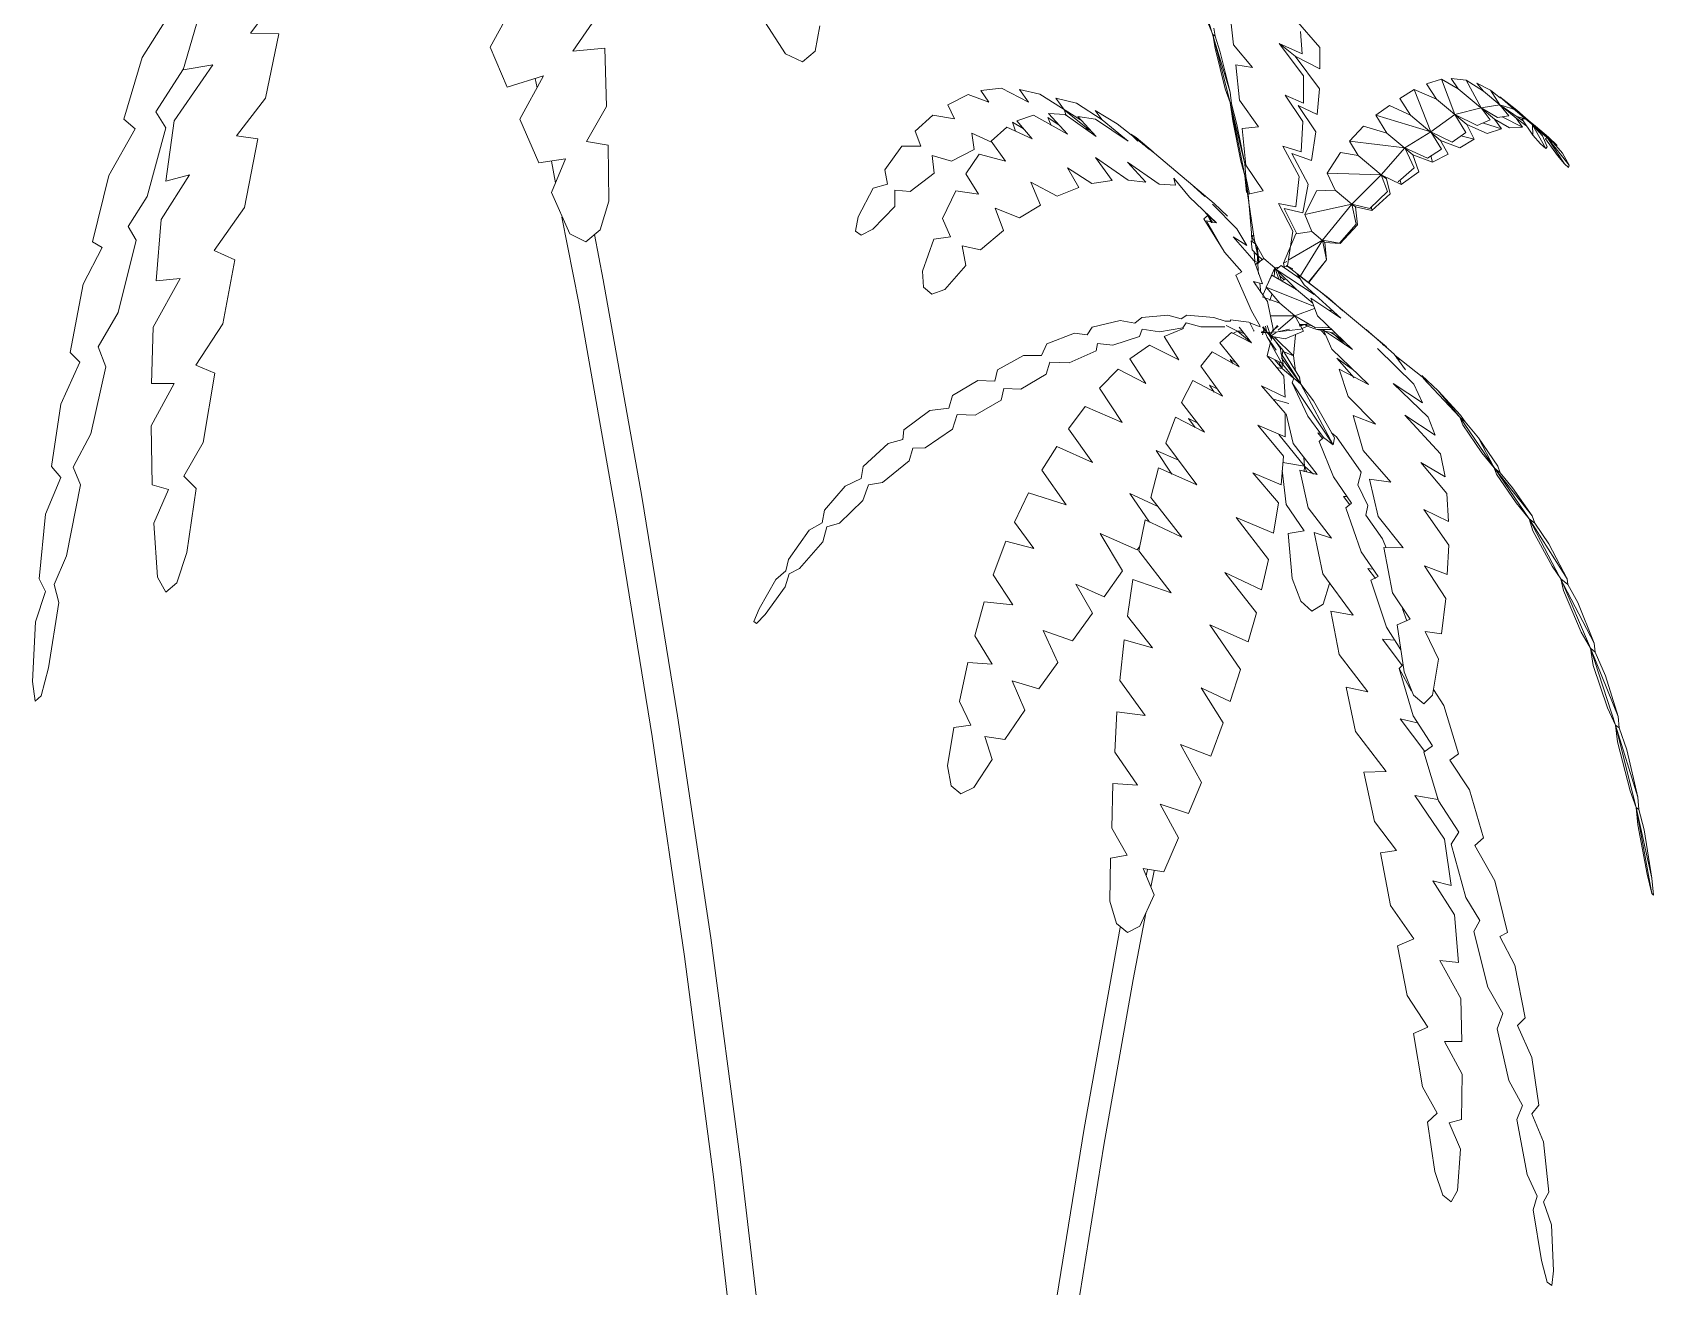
# Model space of a CAD drawing. Header units: inches. Extents: x 4 to 844, y 19 to 530.
# Drawn here: x 49.91 to 53.082, y 159.29 to 161.745 of the extents above; entities that cross this region are included whole.
import ezdxf

# ---------------------------------------------------------------- set-up
doc = ezdxf.new("R2010")
doc.units = ezdxf.units.IN
doc.header["$MEASUREMENT"] = 0
doc.layers.add('HH9B', color=103, linetype='Continuous')

msp = doc.modelspace()

# ---------------------------------------------------------------- linework, layer by layer
at = {"layer": 'HH9B', "lineweight": 0}
for p, q in [((50.41265, 161.84536), (50.33618, 161.74326)), ((52.18258, 161.86219), (52.25317, 161.62771)), ((50.23985, 161.79263), (50.20456, 161.67146)), ((50.85826, 161.81282), (50.80531, 161.71634)), ((51.02518, 161.79263), (50.96709, 161.70848)), ((50.12441, 161.69614), (50.17294, 161.77243)), ((51.38328, 161.70288), (51.33695, 161.77468)), ((51.44137, 161.70848), (51.45019, 161.75785)), ((52.21934, 161.74102), (52.21125, 161.76121)), ((52.22375, 161.73765), (52.22155, 161.75336)), ((52.25978, 161.72083), (52.25317, 161.77917)), ((52.42891, 161.71522), (52.38111, 161.77019)), ((50.33618, 161.74326), (50.39206, 161.74214)), ((50.39206, 161.74214), (50.36559, 161.61649)), ((52.21934, 161.74102), (52.22375, 161.73765)), ((52.21934, 161.74102), (52.25317, 161.60751)), ((52.21934, 161.74102), (52.22375, 161.71409)), ((52.23405, 161.70624), (52.22375, 161.73765)), ((52.29729, 161.67595), (52.25978, 161.72083)), ((52.34949, 161.72307), (52.39655, 161.66024)), ((52.39435, 161.70288), (52.34949, 161.72307)), ((52.38038, 161.69839), (52.35096, 161.72195)), ((52.39067, 161.74663), (52.39435, 161.70288)), ((50.08837, 161.57498), (50.12441, 161.69614)), ((50.80531, 161.71634), (50.8384, 161.6378)), ((50.96709, 161.70848), (51.02959, 161.71409)), ((51.02959, 161.71409), (51.03327, 161.59966)), ((51.41637, 161.68717), (51.38328, 161.70288)), ((51.41637, 161.68717), (51.44137, 161.70848)), ((52.24361, 161.63444), (52.22375, 161.71409)), ((52.25317, 161.62771), (52.23405, 161.70624)), ((52.42817, 161.63444), (52.38038, 161.69839)), ((52.38038, 161.69839), (52.42891, 161.67371)), ((52.42891, 161.67371), (52.42891, 161.71522)), ((50.20511, 161.67337), (50.15088, 161.58956)), ((50.18691, 161.57161), (50.26265, 161.68156)), ((50.26265, 161.68156), (50.20456, 161.67146)), ((50.8384, 161.6378), (50.90973, 161.66024)), ((50.86341, 161.57498), (50.90973, 161.66024)), ((50.89723, 161.63668), (50.89355, 161.65463)), ((52.29729, 161.67595), (52.2642, 161.68156)), ((52.2642, 161.68156), (52.27155, 161.612)), ((52.39655, 161.66024), (52.39655, 161.60639)), ((52.69951, 161.63444), (52.68554, 161.65463)), ((52.68554, 161.65463), (52.71495, 161.65127)), ((51.74065, 161.62322), (51.70094, 161.60302)), ((51.78109, 161.60863), (51.74065, 161.62322)), ((51.80609, 161.63556), (51.76565, 161.63107)), ((51.76565, 161.63107), (51.78109, 161.60863)), ((51.85903, 161.60863), (51.80609, 161.63556)), ((51.88109, 161.62434), (51.84139, 161.63332)), ((51.84139, 161.63332), (51.85903, 161.60863)), ((51.96051, 161.57386), (51.88109, 161.62434)), ((52.25317, 161.60751), (52.24361, 161.63444)), ((52.25611, 161.60527), (52.25317, 161.62771)), ((52.42817, 161.63444), (52.42376, 161.58395)), ((52.58553, 161.61537), (52.61347, 161.63332)), ((52.64583, 161.5503), (52.61347, 161.63332)), ((52.61347, 161.63332), (52.65686, 161.61424)), ((52.63774, 161.64454), (52.66715, 161.65351)), ((52.65686, 161.61424), (52.63774, 161.64454)), ((52.66715, 161.65351), (52.69951, 161.63444)), ((52.66715, 161.65351), (52.69289, 161.58395)), ((52.69951, 161.63444), (52.77083, 161.57498)), ((52.74877, 161.62995), (52.71495, 161.65127)), ((52.71495, 161.65127), (52.74436, 161.59742)), ((52.74877, 161.62995), (52.73627, 161.64566)), ((52.73627, 161.64566), (52.76275, 161.63219)), ((52.78113, 161.60302), (52.74877, 161.62995)), ((52.76275, 161.63219), (52.7826, 161.61649)), ((52.76275, 161.63219), (52.78113, 161.60302)), ((50.36559, 161.61649), (50.30897, 161.54244)), ((51.03327, 161.59966), (50.99356, 161.53122)), ((51.70094, 161.60302), (51.71417, 161.5761)), ((51.95242, 161.60639), (51.91198, 161.61649)), ((51.91198, 161.61649), (51.92889, 161.59293)), ((51.92889, 161.59293), (51.9708, 161.55927)), ((51.93257, 161.58171), (51.92889, 161.59293)), ((52.00316, 161.57386), (51.95242, 161.60639)), ((52.03257, 161.566), (51.98919, 161.59181)), ((51.98919, 161.59181), (52.00316, 161.57386)), ((52.25317, 161.60751), (52.25611, 161.60527)), ((52.25317, 161.60751), (52.25831, 161.57161)), ((52.28184, 161.46503), (52.25317, 161.60751)), ((52.25317, 161.60751), (52.28184, 161.48747)), ((52.2664, 161.56488), (52.25611, 161.60527)), ((52.27155, 161.612), (52.30905, 161.56039)), ((52.39655, 161.60639), (52.36126, 161.6221)), ((52.36126, 161.6221), (52.39582, 161.57049)), ((52.42376, 161.58395), (52.38626, 161.6019)), ((52.38626, 161.6019), (52.42082, 161.5503)), ((52.56494, 161.6019), (52.53847, 161.58283)), ((52.60612, 161.58283), (52.56494, 161.6019)), ((52.60612, 161.58283), (52.58553, 161.61537)), ((52.71642, 161.56488), (52.65686, 161.61424)), ((52.69289, 161.58395), (52.74436, 161.59742)), ((52.74436, 161.59742), (52.78113, 161.60302)), ((52.74436, 161.59742), (52.76201, 161.57386)), ((52.77672, 161.57834), (52.74436, 161.59742)), ((52.78113, 161.61873), (52.8076, 161.59517)), ((52.79289, 161.60976), (52.78113, 161.61873)), ((52.78113, 161.6019), (52.78113, 161.60302)), ((52.78113, 161.60302), (52.79878, 161.58171)), ((52.78113, 161.60302), (52.82525, 161.57273)), ((52.78113, 161.60302), (52.81422, 161.59293)), ((52.78407, 161.59966), (52.78113, 161.6019)), ((52.78554, 161.59966), (52.78333, 161.59966)), ((52.78333, 161.59966), (52.78407, 161.59966)), ((52.81275, 161.57722), (52.78701, 161.59854)), ((52.81422, 161.59293), (52.79289, 161.60976)), ((52.85613, 161.55478), (52.8076, 161.59517)), ((52.81422, 161.59293), (52.84216, 161.56825)), ((52.81422, 161.59293), (52.8451, 161.56376)), ((50.11043, 161.5559), (50.08837, 161.57498)), ((50.15088, 161.58956), (50.17073, 161.55815)), ((50.18691, 161.57161), (50.17073, 161.45381)), ((50.90091, 161.48971), (50.86341, 161.57498)), ((51.67153, 161.58283), (51.63697, 161.55142)), ((51.71417, 161.5761), (51.67153, 161.58283)), ((51.82741, 161.56937), (51.8333, 161.55142)), ((51.82741, 161.56937), (51.848, 161.55703)), ((51.83624, 161.57161), (51.86859, 161.58283)), ((51.86565, 161.53683), (51.83624, 161.57161)), ((51.86859, 161.58283), (51.93477, 161.54581)), ((51.89653, 161.57834), (51.90315, 161.56264)), ((51.89653, 161.57834), (51.91712, 161.56488)), ((51.89801, 161.5862), (51.93036, 161.58395)), ((51.93477, 161.54581), (51.89801, 161.5862)), ((51.99139, 161.54132), (51.93036, 161.58395)), ((51.95536, 161.58059), (51.99139, 161.54132)), ((51.98992, 161.57498), (51.95536, 161.58059)), ((51.98992, 161.57498), (52.05389, 161.53234)), ((52.00316, 161.57386), (52.05389, 161.53234)), ((52.10537, 161.50878), (52.03257, 161.566)), ((52.27449, 161.49308), (52.25831, 161.57161)), ((52.2664, 161.56488), (52.28184, 161.48747)), ((52.2767, 161.55703), (52.30905, 161.56039)), ((52.39214, 161.51103), (52.39582, 161.57049)), ((52.51421, 161.56151), (52.487, 161.53234)), ((52.5598, 161.54805), (52.51421, 161.56151)), ((52.53847, 161.58283), (52.5598, 161.54805)), ((52.53847, 161.58283), (52.64583, 161.5503)), ((52.66495, 161.53347), (52.60612, 161.58283)), ((52.64583, 161.5503), (52.69289, 161.58395)), ((52.73701, 161.56264), (52.69289, 161.58395)), ((52.69289, 161.58395), (52.71421, 161.54917)), ((52.73113, 161.53571), (52.71642, 161.56488)), ((52.71642, 161.56488), (52.75613, 161.54693)), ((52.76201, 161.57386), (52.73701, 161.56264)), ((52.78407, 161.5559), (52.74877, 161.56712)), ((52.78407, 161.5559), (52.77083, 161.57498)), ((52.77083, 161.57498), (52.80025, 161.55815)), ((52.79878, 161.58171), (52.77672, 161.57834)), ((52.82525, 161.55927), (52.78554, 161.57946)), ((52.82525, 161.55927), (52.81275, 161.57722)), ((52.81275, 161.57722), (52.83187, 161.56264)), ((52.8304, 161.5761), (52.81422, 161.58059)), ((52.83334, 161.5761), (52.82378, 161.5761)), ((52.82378, 161.5761), (52.84584, 161.54356)), ((52.85098, 161.56151), (52.83334, 161.5761)), ((52.85613, 161.55478), (52.84216, 161.56825)), ((52.86422, 161.54244), (52.8451, 161.56376)), ((52.8451, 161.56376), (52.87084, 161.51776)), ((52.8451, 161.56376), (52.84584, 161.54356)), ((52.85098, 161.56151), (52.86201, 161.54917)), ((52.87599, 161.5402), (52.85098, 161.56151)), ((50.05896, 161.46503), (50.11043, 161.5559)), ((50.17073, 161.55815), (50.13396, 161.42352)), ((50.30897, 161.54244), (50.35089, 161.53683)), ((50.35089, 161.53683), (50.32441, 161.4022)), ((50.99356, 161.53122), (51.03621, 161.52449)), ((51.63697, 161.55142), (51.648, 161.52225)), ((51.748, 161.54805), (51.78624, 161.5301)), ((51.75241, 161.51552), (51.748, 161.54805)), ((51.7855, 161.53234), (51.81638, 161.55927)), ((51.81344, 161.49308), (51.7855, 161.53234)), ((51.81638, 161.55927), (51.86565, 161.53683)), ((51.9708, 161.55927), (51.97595, 161.55142)), ((51.9811, 161.55142), (51.9708, 161.55927)), ((52.05904, 161.54581), (52.07301, 161.53234)), ((52.06934, 161.53908), (52.05904, 161.54581)), ((52.06934, 161.53908), (52.10243, 161.51103)), ((52.09434, 161.51664), (52.06934, 161.53908)), ((52.08037, 161.52786), (52.08184, 161.52561)), ((52.28405, 161.48522), (52.2767, 161.55703)), ((52.42082, 161.5503), (52.41273, 161.4942)), ((52.487, 161.53234), (52.59509, 161.51888)), ((52.487, 161.53234), (52.50391, 161.5043)), ((52.61053, 161.50542), (52.5598, 161.54805)), ((52.59509, 161.51888), (52.64583, 161.5503)), ((52.64583, 161.5503), (52.66715, 161.51664)), ((52.68774, 161.5301), (52.64583, 161.5503)), ((52.67965, 161.50654), (52.66495, 161.53347)), ((52.66495, 161.53347), (52.70245, 161.51888)), ((52.71421, 161.54917), (52.68774, 161.5301)), ((52.73113, 161.53571), (52.70245, 161.51888)), ((52.70465, 161.54244), (52.73113, 161.53571)), ((52.75613, 161.54693), (52.78407, 161.5559)), ((52.80025, 161.55815), (52.82525, 161.55927)), ((52.84584, 161.54356), (52.86054, 161.52673)), ((52.85245, 161.55478), (52.86201, 161.54917)), ((52.8929, 161.52337), (52.8554, 161.5559)), ((52.8554, 161.5559), (52.85613, 161.55478)), ((52.86201, 161.54917), (52.85613, 161.5503)), ((52.86201, 161.54917), (52.86128, 161.54917)), ((52.86128, 161.54917), (52.88628, 161.52898)), ((52.87378, 161.52113), (52.86422, 161.54244)), ((52.8701, 161.53683), (52.87378, 161.53908)), ((52.89363, 161.5043), (52.8701, 161.53683)), ((52.87378, 161.53908), (52.91643, 161.48522)), ((52.87378, 161.53908), (52.9076, 161.48747)), ((52.8929, 161.52337), (52.87599, 161.5402)), ((52.90393, 161.50878), (52.88628, 161.52898)), ((50.95311, 161.49757), (50.90091, 161.48971)), ((50.95311, 161.49757), (50.92517, 161.43137)), ((51.03621, 161.52449), (51.03768, 161.41454)), ((51.61123, 161.52225), (51.5774, 161.47625)), ((51.648, 161.52225), (51.61123, 161.52225)), ((51.67006, 161.5043), (51.70829, 161.49308)), ((51.67006, 161.5043), (51.67447, 161.46952)), ((51.75241, 161.51552), (51.70829, 161.49308)), ((51.73623, 161.4684), (51.76197, 161.50654)), ((51.76197, 161.50654), (51.81344, 161.49308)), ((51.98992, 161.49981), (52.05389, 161.45605)), ((52.02227, 161.45493), (51.98992, 161.49981)), ((52.22228, 161.41006), (52.10537, 161.50878)), ((52.35611, 161.52225), (52.38847, 161.46279)), ((52.35611, 161.52225), (52.39214, 161.51103)), ((52.41273, 161.4942), (52.37376, 161.50766)), ((52.37376, 161.50766), (52.40611, 161.4482)), ((52.46935, 161.50991), (52.44288, 161.46952)), ((52.50391, 161.5043), (52.46935, 161.50991)), ((52.54877, 161.46615), (52.50391, 161.5043)), ((52.54877, 161.46615), (52.59509, 161.51888)), ((52.59509, 161.51888), (52.61347, 161.47961)), ((52.63921, 161.49869), (52.59509, 161.51888)), ((52.6223, 161.47176), (52.61053, 161.50542)), ((52.61053, 161.50542), (52.64951, 161.49083)), ((52.66715, 161.51664), (52.63921, 161.49869)), ((52.64951, 161.49083), (52.64583, 161.50317)), ((52.64951, 161.49083), (52.67965, 161.50654)), ((52.86054, 161.52673), (52.87084, 161.51776)), ((52.87084, 161.51776), (52.87378, 161.52113)), ((52.9076, 161.48747), (52.89363, 161.5043)), ((52.91643, 161.48522), (52.90393, 161.50878)), ((50.02734, 161.33489), (50.05896, 161.46503)), ((50.21706, 161.46615), (50.16191, 161.37864)), ((50.21706, 161.46615), (50.17073, 161.45381)), ((50.93326, 161.45044), (50.92517, 161.49308)), ((51.5774, 161.47625), (51.58255, 161.4482)), ((51.67447, 161.46952), (51.62741, 161.43362)), ((51.76124, 161.42801), (51.73623, 161.4684)), ((51.98257, 161.44932), (51.93477, 161.47961)), ((51.95757, 161.44147), (51.93477, 161.47961)), ((52.05242, 161.49083), (52.08845, 161.45157)), ((52.05242, 161.49083), (52.11419, 161.4482)), ((52.28184, 161.46503), (52.27449, 161.49308)), ((52.28405, 161.46279), (52.28184, 161.48747)), ((52.28184, 161.46503), (52.28405, 161.46279)), ((52.28184, 161.46503), (52.28846, 161.42801)), ((52.28552, 161.43137), (52.28184, 161.46503)), ((52.28184, 161.46503), (52.30023, 161.34162)), ((52.31787, 161.43474), (52.28405, 161.48522)), ((52.44288, 161.46952), (52.45906, 161.43586)), ((52.44288, 161.46952), (52.54877, 161.46615)), ((52.49141, 161.40893), (52.54877, 161.46615)), ((52.55024, 161.46503), (52.54877, 161.46615)), ((52.54877, 161.46615), (52.58774, 161.44708)), ((52.54877, 161.46615), (52.56127, 161.43362)), ((52.55906, 161.4583), (52.55024, 161.46503)), ((52.61347, 161.47961), (52.58186, 161.45269)), ((52.58774, 161.44708), (52.6223, 161.47176)), ((52.9076, 161.48747), (52.91569, 161.48074)), ((52.91569, 161.48074), (52.91643, 161.48522)), ((51.5252, 161.38425), (51.55461, 161.44035)), ((51.55461, 161.44035), (51.58255, 161.4482)), ((51.59726, 161.43586), (51.62741, 161.43362)), ((51.59726, 161.43586), (51.59726, 161.40445)), ((51.69064, 161.38089), (51.71638, 161.43474)), ((51.71638, 161.43474), (51.76124, 161.42801)), ((51.86345, 161.45157), (51.88256, 161.40669)), ((51.86345, 161.45157), (51.91492, 161.42464)), ((51.91492, 161.42464), (51.95757, 161.44147)), ((52.02227, 161.45493), (51.98257, 161.44932)), ((52.08845, 161.45157), (52.05389, 161.45605)), ((52.14654, 161.44596), (52.11419, 161.4482)), ((52.17375, 161.4224), (52.14287, 161.45942)), ((52.14654, 161.44596), (52.14287, 161.45942)), ((52.2039, 161.42352), (52.17449, 161.45044)), ((52.2914, 161.42801), (52.28405, 161.46279)), ((52.31787, 161.43474), (52.28846, 161.42801)), ((52.38847, 161.46279), (52.38185, 161.40332)), ((52.40611, 161.4482), (52.39582, 161.39211)), ((52.42229, 161.43474), (52.3995, 161.38874)), ((52.45906, 161.43586), (52.42229, 161.43474)), ((52.49141, 161.40893), (52.45906, 161.43586)), ((52.56127, 161.43362), (52.52671, 161.39996)), ((52.56641, 161.42913), (52.55906, 161.4583)), ((52.58774, 161.44708), (52.58627, 161.45605)), ((50.0972, 161.36518), (50.13396, 161.42352)), ((50.26559, 161.31806), (50.32441, 161.4022)), ((50.92517, 161.43137), (50.9612, 161.35059)), ((51.03768, 161.41454), (51.02076, 161.35845)), ((51.59726, 161.40445), (51.55387, 161.35957)), ((51.84139, 161.38201), (51.79359, 161.40108)), ((51.79359, 161.40108), (51.80977, 161.35733)), ((51.88256, 161.40669), (51.84139, 161.38201)), ((52.22669, 161.37191), (52.17375, 161.4224)), ((52.2664, 161.36069), (52.21861, 161.40893)), ((52.22228, 161.41006), (52.24802, 161.38537)), ((52.28846, 161.42801), (52.29582, 161.34499)), ((52.38185, 161.40332), (52.34802, 161.41006)), ((52.34802, 161.41006), (52.37597, 161.3562)), ((52.49141, 161.40893), (52.3995, 161.38874)), ((52.43406, 161.33825), (52.49141, 161.40893)), ((52.52671, 161.39996), (52.49141, 161.40893)), ((52.50023, 161.36967), (52.49141, 161.40893)), ((52.49876, 161.40332), (52.49215, 161.40781)), ((52.50244, 161.36855), (52.49876, 161.40332)), ((52.49876, 161.40332), (52.53038, 161.39659)), ((52.53038, 161.39659), (52.52965, 161.4022)), ((52.53038, 161.39659), (52.56641, 161.42913)), ((50.16191, 161.37864), (50.15161, 161.2586)), ((50.94576, 161.38313), (50.97885, 161.21484)), ((51.52005, 161.3562), (51.5252, 161.38425)), ((51.70609, 161.34499), (51.69064, 161.38089)), ((52.20978, 161.3865), (52.20169, 161.37976)), ((52.2414, 161.31582), (52.20169, 161.37976)), ((52.20316, 161.39435), (52.20978, 161.3865)), ((52.20684, 161.3764), (52.22669, 161.37191)), ((52.24214, 161.31469), (52.20684, 161.3764)), ((52.20978, 161.3865), (52.21861, 161.37303)), ((52.2164, 161.37303), (52.20978, 161.3865)), ((52.20978, 161.3865), (52.22375, 161.37415)), ((52.21861, 161.37303), (52.2164, 161.37303)), ((52.39582, 161.39211), (52.35905, 161.39996)), ((52.35905, 161.39996), (52.38405, 161.35059)), ((52.3995, 161.38874), (52.41347, 161.35508)), ((52.46715, 161.33264), (52.50023, 161.36967)), ((50.07734, 161.19689), (50.11264, 161.33825)), ((50.11264, 161.33825), (50.0972, 161.36518)), ((50.9612, 161.35059), (50.99282, 161.33489)), ((50.99282, 161.33489), (51.02076, 161.35845)), ((51.02665, 161.26084), (51.00973, 161.34947)), ((51.52005, 161.3562), (51.53108, 161.34835)), ((51.53108, 161.34835), (51.55387, 161.35957)), ((51.65167, 161.27767), (51.67373, 161.3405)), ((51.67373, 161.3405), (51.70609, 161.34499)), ((51.80977, 161.35733), (51.76491, 161.31918)), ((52.28626, 161.32816), (52.25905, 161.34499)), ((52.25905, 161.34499), (52.30023, 161.29786)), ((52.28626, 161.32816), (52.2664, 161.36069)), ((52.29508, 161.34499), (52.29508, 161.34947)), ((52.29582, 161.34499), (52.29876, 161.34835)), ((52.31935, 161.30235), (52.29582, 161.34499)), ((52.29655, 161.33489), (52.29582, 161.34386)), ((52.30611, 161.31357), (52.30023, 161.34162)), ((52.38185, 161.35059), (52.35758, 161.29338)), ((52.37597, 161.3562), (52.36567, 161.28777)), ((52.36714, 161.29899), (52.43406, 161.33825)), ((52.41347, 161.35508), (52.38185, 161.35059)), ((52.39067, 161.2687), (52.43406, 161.33825)), ((52.43847, 161.33377), (52.41347, 161.35508)), ((52.43406, 161.33825), (52.46715, 161.33264)), ((52.43406, 161.33825), (52.44214, 161.30011)), ((52.46862, 161.33152), (52.50244, 161.36855)), ((50.04646, 161.32367), (50.00896, 161.25187)), ((50.04646, 161.32367), (50.02734, 161.33489)), ((50.26559, 161.31806), (50.30603, 161.30011)), ((51.76491, 161.31918), (51.72888, 161.32703)), ((51.73623, 161.28889), (51.72888, 161.32703)), ((52.2414, 161.31469), (52.2414, 161.31582)), ((52.24214, 161.31469), (52.2414, 161.31469)), ((52.27596, 161.27655), (52.24214, 161.31469)), ((52.29434, 161.33713), (52.3017, 161.33152)), ((52.29655, 161.31918), (52.29434, 161.33713)), ((52.30611, 161.30908), (52.29655, 161.31918)), ((52.30023, 161.31469), (52.3017, 161.29786)), ((52.30317, 161.33152), (52.30611, 161.31357)), ((52.30979, 161.2945), (52.30611, 161.32479)), ((52.30758, 161.31245), (52.30611, 161.31357)), ((52.30611, 161.31357), (52.30832, 161.29338)), ((52.30611, 161.31357), (52.30832, 161.28104)), ((52.30758, 161.30796), (52.30611, 161.30908)), ((52.3164, 161.30011), (52.30758, 161.30796)), ((52.44214, 161.30011), (52.43847, 161.33377)), ((52.43847, 161.33377), (52.46862, 161.33152)), ((52.46862, 161.33152), (52.46862, 161.33377)), ((52.46862, 161.33377), (52.46862, 161.33152)), ((50.30603, 161.30011), (50.2825, 161.17445)), ((51.65167, 161.27767), (51.65314, 161.24626)), ((51.69506, 161.24177), (51.73623, 161.28889)), ((52.2642, 161.26982), (52.27596, 161.27655)), ((52.29729, 161.30011), (52.30684, 161.2945)), ((52.30023, 161.29786), (52.3164, 161.25299)), ((52.30243, 161.29001), (52.31935, 161.30235)), ((52.30832, 161.29338), (52.30979, 161.2945)), ((52.30832, 161.28104), (52.30905, 161.27206)), ((52.34067, 161.2844), (52.31935, 161.30235)), ((52.32817, 161.25635), (52.34067, 161.2844)), ((52.3392, 161.26645), (52.34067, 161.2844)), ((52.34876, 161.28552), (52.34067, 161.2844)), ((52.34067, 161.2844), (52.34949, 161.26084)), ((52.34067, 161.2844), (52.34435, 161.28104)), ((52.35317, 161.28889), (52.34361, 161.28104)), ((52.34361, 161.28104), (52.38332, 161.24177)), ((52.34361, 161.28104), (52.41788, 161.23167)), ((52.34729, 161.27655), (52.35391, 161.2586)), ((52.38994, 161.26309), (52.35317, 161.28889)), ((52.3642, 161.28665), (52.35611, 161.28552)), ((52.35758, 161.29338), (52.3642, 161.29674)), ((52.35979, 161.28328), (52.35758, 161.29338)), ((52.44729, 161.22382), (52.36346, 161.28889)), ((52.36346, 161.28889), (52.37597, 161.28216)), ((52.36494, 161.28665), (52.3642, 161.28665)), ((52.36567, 161.28777), (52.36494, 161.28665)), ((52.40685, 161.25635), (52.44214, 161.30011)), ((52.44214, 161.30011), (52.40758, 161.25523)), ((50.00896, 161.25187), (49.98322, 161.11836)), ((50.19867, 161.26309), (50.14573, 161.16772)), ((50.15161, 161.2586), (50.19867, 161.26309)), ((51.10239, 160.83676), (51.02665, 161.26084)), ((51.66932, 161.23279), (51.65314, 161.24626)), ((52.29508, 161.20026), (52.2642, 161.26982)), ((52.3164, 161.25299), (52.29876, 161.25748)), ((52.29876, 161.25748), (52.3267, 161.21821)), ((52.3017, 161.25187), (52.3017, 161.25635)), ((52.31126, 161.25411), (52.31346, 161.23504)), ((52.31714, 161.23055), (52.32376, 161.24513)), ((52.33479, 161.26982), (52.32376, 161.24626)), ((52.35023, 161.21484), (52.32376, 161.24626)), ((52.32376, 161.24626), (52.41641, 161.20923)), ((52.38332, 161.24177), (52.33479, 161.26982)), ((52.35905, 161.26084), (52.35023, 161.2687)), ((52.35391, 161.2586), (52.36199, 161.26196)), ((52.37449, 161.24626), (52.3767, 161.24738)), ((52.3767, 161.24738), (52.3767, 161.24513)), ((52.3767, 161.24513), (52.37744, 161.24626)), ((52.38038, 161.24401), (52.38038, 161.24289)), ((52.38111, 161.24289), (52.38258, 161.24177)), ((52.38111, 161.24177), (52.38111, 161.24289)), ((52.38479, 161.27206), (52.39803, 161.25074)), ((52.38479, 161.27206), (52.43038, 161.23728)), ((52.38773, 161.26421), (52.38847, 161.26533)), ((52.39803, 161.25074), (52.47009, 161.18567)), ((50.97885, 161.21484), (51.05312, 160.793)), ((51.66932, 161.23279), (51.69506, 161.24177)), ((52.31567, 161.22718), (52.35023, 161.21484)), ((52.3267, 161.21821), (52.33773, 161.16436)), ((52.33111, 161.22045), (52.33479, 161.23167)), ((52.35023, 161.21484), (52.37964, 161.19016)), ((52.41494, 161.21484), (52.38332, 161.24177)), ((52.41126, 161.22494), (52.4245, 161.19016)), ((52.41126, 161.22494), (52.47009, 161.18567)), ((52.43038, 161.23728), (52.55906, 161.12958)), ((52.44729, 161.22382), (52.47376, 161.20026)), ((50.03837, 161.12958), (50.07734, 161.19689)), ((51.9833, 161.16772), (52.03845, 161.18119)), ((52.03845, 161.18119), (52.06713, 161.17558)), ((52.08037, 161.1868), (52.06713, 161.17558)), ((52.08037, 161.1868), (52.1311, 161.19128)), ((52.1311, 161.19128), (52.15757, 161.18455)), ((52.1686, 161.19128), (52.15757, 161.18455)), ((52.22155, 161.1868), (52.1686, 161.19128)), ((52.22155, 161.1868), (52.24361, 161.18006)), ((52.24361, 161.18006), (52.2539, 161.18006)), ((52.2539, 161.18006), (52.2539, 161.18231)), ((52.2539, 161.18231), (52.28993, 161.17782)), ((52.29508, 161.20026), (52.31199, 161.16997)), ((52.37964, 161.19016), (52.33185, 161.19016)), ((52.34729, 161.16211), (52.37964, 161.19016)), ((52.41861, 161.20475), (52.37964, 161.19016)), ((52.37964, 161.19016), (52.39655, 161.15987)), ((52.42008, 161.1666), (52.37964, 161.19016)), ((52.49288, 161.12397), (52.4245, 161.19016)), ((52.44362, 161.2025), (52.45244, 161.20026)), ((50.14573, 161.16772), (50.14279, 161.05778)), ((50.22956, 161.09368), (50.2825, 161.17445)), ((51.89433, 161.13519), (51.94874, 161.1565)), ((51.94874, 161.1565), (51.97374, 161.15314)), ((51.9833, 161.16772), (51.97374, 161.15314)), ((52.02375, 161.13294), (52.07595, 161.14977)), ((52.07595, 161.14977), (52.0811, 161.16436)), ((52.0811, 161.16436), (52.11493, 161.15875)), ((52.11493, 161.15875), (52.16052, 161.1666)), ((52.16199, 161.16548), (52.12448, 161.14977)), ((52.12448, 161.14977), (52.15316, 161.10377)), ((52.16052, 161.1666), (52.16713, 161.1767)), ((52.19581, 161.16884), (52.16713, 161.1767)), ((52.24287, 161.16884), (52.19581, 161.16884)), ((52.23331, 161.13743), (52.25611, 161.15763)), ((52.26787, 161.15987), (52.24581, 161.17109)), ((52.25611, 161.15763), (52.29508, 161.13743)), ((52.26787, 161.15987), (52.25831, 161.15538)), ((52.27596, 161.16099), (52.26787, 161.15987)), ((52.29508, 161.13743), (52.26787, 161.15987)), ((52.26787, 161.15987), (52.28037, 161.15538)), ((52.29508, 161.13743), (52.27081, 161.16772)), ((52.28993, 161.17782), (52.29361, 161.17558)), ((52.29949, 161.16099), (52.29214, 161.1767)), ((52.31199, 161.16884), (52.29214, 161.1767)), ((52.30023, 161.15987), (52.29949, 161.16099)), ((52.3142, 161.15763), (52.3267, 161.15763)), ((52.32155, 161.15763), (52.31493, 161.15987)), ((52.31935, 161.16324), (52.3164, 161.16772)), ((52.32008, 161.16548), (52.3164, 161.15314)), ((52.32008, 161.16548), (52.31714, 161.16884)), ((52.31935, 161.16548), (52.31935, 161.16884)), ((52.32008, 161.16324), (52.31935, 161.16548)), ((52.32964, 161.15314), (52.32008, 161.16548)), ((52.32596, 161.14865), (52.32008, 161.16324)), ((52.32229, 161.16997), (52.32449, 161.15987)), ((52.32449, 161.15987), (52.32449, 161.15875)), ((52.33038, 161.15763), (52.32596, 161.17109)), ((52.34582, 161.15875), (52.32596, 161.15763)), ((52.32596, 161.15763), (52.32817, 161.15538)), ((52.32596, 161.15763), (52.3267, 161.1565)), ((52.32596, 161.15763), (52.32743, 161.15538)), ((52.35391, 161.09816), (52.32596, 161.14865)), ((52.32596, 161.14865), (52.34361, 161.12285)), ((52.33626, 161.14977), (52.3267, 161.1565)), ((52.3267, 161.1565), (52.3289, 161.15538)), ((52.32817, 161.15538), (52.3289, 161.15538)), ((52.3289, 161.15538), (52.33111, 161.1565)), ((52.3289, 161.15538), (52.33552, 161.14977)), ((52.33258, 161.15314), (52.3289, 161.15538)), ((52.32964, 161.15426), (52.33038, 161.15426)), ((52.32964, 161.15314), (52.33405, 161.14528)), ((52.33258, 161.15314), (52.33038, 161.15763)), ((52.33185, 161.15314), (52.33185, 161.15314)), ((52.33479, 161.15089), (52.33185, 161.15314)), ((52.33773, 161.16436), (52.33258, 161.15314)), ((52.35611, 161.12285), (52.33258, 161.15202)), ((52.33332, 161.15538), (52.33552, 161.15763)), ((52.33332, 161.14192), (52.33552, 161.14977)), ((52.33479, 161.14977), (52.33552, 161.15202)), ((52.33479, 161.15089), (52.33479, 161.14977)), ((52.33552, 161.15202), (52.34361, 161.15763)), ((52.33552, 161.14977), (52.35096, 161.12733)), ((52.33552, 161.14977), (52.33626, 161.14977)), ((52.33626, 161.16099), (52.34729, 161.16997)), ((52.33626, 161.14977), (52.36126, 161.14528)), ((52.33699, 161.15987), (52.34582, 161.17109)), ((52.33993, 161.14865), (52.37744, 161.11163)), ((52.34582, 161.15875), (52.36935, 161.16436)), ((52.39141, 161.16436), (52.34582, 161.15875)), ((52.39655, 161.15987), (52.36126, 161.14528)), ((52.37744, 161.11163), (52.38111, 161.15314)), ((52.3995, 161.17333), (52.38847, 161.17333)), ((52.40464, 161.17445), (52.3892, 161.17109)), ((52.3892, 161.17109), (52.38994, 161.16997)), ((52.38994, 161.16997), (52.3995, 161.17333)), ((52.39141, 161.16436), (52.40391, 161.16997)), ((52.41053, 161.17109), (52.3995, 161.17333)), ((52.3995, 161.17333), (52.40391, 161.16997)), ((52.40391, 161.16997), (52.42303, 161.16324)), ((52.42008, 161.1666), (52.44656, 161.16772)), ((52.42303, 161.16324), (52.4517, 161.16324)), ((52.42303, 161.16324), (52.45759, 161.1565)), ((52.4392, 161.15314), (52.43185, 161.16099)), ((52.43626, 161.16211), (52.45244, 161.12509)), ((52.49288, 161.12397), (52.43626, 161.16211)), ((52.44803, 161.1666), (52.44067, 161.16772)), ((52.45906, 161.15202), (52.45023, 161.15763)), ((52.45906, 161.15202), (52.47597, 161.13968)), ((52.47744, 161.13407), (52.45906, 161.15202)), ((52.5745, 161.11499), (52.51935, 161.16324)), ((50.00234, 161.09929), (49.98322, 161.11836)), ((50.03837, 161.12958), (50.05308, 161.09031)), ((51.89433, 161.13519), (51.88403, 161.11275)), ((51.93845, 161.09816), (51.99139, 161.12172)), ((51.99139, 161.12172), (51.9936, 161.13631)), ((52.02375, 161.13294), (51.9936, 161.13631)), ((52.09581, 161.13294), (52.05684, 161.10602)), ((52.09581, 161.13294), (52.15316, 161.10377)), ((52.19581, 161.09143), (52.21787, 161.11948)), ((52.21787, 161.11948), (52.27081, 161.09031)), ((52.27081, 161.09031), (52.23331, 161.13743)), ((52.32596, 161.11163), (52.33185, 161.13631)), ((52.35096, 161.12733), (52.35685, 161.09592)), ((52.39141, 161.05665), (52.35243, 161.11724)), ((52.35538, 161.11163), (52.35611, 161.12285)), ((52.38994, 161.06899), (52.35611, 161.12285)), ((52.35685, 161.1206), (52.37744, 161.11163)), ((52.45244, 161.12509), (52.52377, 161.05553)), ((52.61274, 161.05665), (52.54141, 161.12621)), ((52.55906, 161.12958), (52.55171, 161.13407)), ((49.96558, 161.01739), (50.00234, 161.09929)), ((50.05308, 161.09031), (50.02367, 160.95905)), ((50.22956, 161.09368), (50.26632, 161.07797)), ((51.79285, 161.06226), (51.798, 161.0847)), ((51.798, 161.0847), (51.84874, 161.11275)), ((51.84874, 161.11275), (51.88403, 161.11275)), ((51.89359, 161.07573), (51.90021, 161.09929)), ((51.90021, 161.09929), (51.93845, 161.09816)), ((52.03404, 161.08582), (51.99801, 161.0488)), ((52.08845, 161.05778), (52.03404, 161.08582)), ((52.05684, 161.10602), (52.08845, 161.05778)), ((52.23846, 161.03309), (52.19581, 161.09143)), ((52.25317, 161.1049), (52.26273, 161.09929)), ((52.25905, 161.09592), (52.25317, 161.1049)), ((52.32596, 161.11163), (52.35832, 161.07236)), ((52.35685, 161.09592), (52.32596, 161.11163)), ((52.32743, 161.10826), (52.32743, 161.11051)), ((52.32964, 161.10602), (52.3289, 161.10938)), ((52.34067, 161.10377), (52.35538, 161.08695)), ((52.35538, 161.08695), (52.34361, 161.08919)), ((52.34876, 161.09929), (52.35538, 161.08695)), ((52.39141, 161.05665), (52.35391, 161.10826)), ((52.35391, 161.09816), (52.37817, 161.06787)), ((52.35538, 161.08695), (52.35538, 161.09592)), ((52.35538, 161.08695), (52.3767, 161.06899)), ((52.37744, 161.11163), (52.38111, 161.08246)), ((52.49582, 161.06899), (52.462, 161.10714)), ((52.49215, 161.08582), (52.462, 161.10714)), ((52.48406, 161.03197), (52.46641, 161.08582)), ((52.46641, 161.08582), (52.52377, 161.05553)), ((52.59656, 161.0847), (52.5745, 161.11499)), ((52.64142, 161.06114), (52.57597, 161.11275)), ((52.57891, 161.10826), (52.58553, 161.10377)), ((50.18691, 161.05778), (50.14205, 160.97475)), ((50.14279, 161.05778), (50.18691, 161.05778)), ((50.26632, 161.07797), (50.24353, 160.94222)), ((51.75976, 161.06339), (51.70976, 161.03422)), ((51.79285, 161.06226), (51.75976, 161.06339)), ((51.84359, 161.04656), (51.89359, 161.07573)), ((52.15831, 161.02075), (52.18037, 161.06339)), ((52.18037, 161.06339), (52.23846, 161.03309)), ((52.21272, 161.05441), (52.22228, 161.04095)), ((52.22669, 161.04768), (52.21272, 161.05441)), ((52.36126, 161.03085), (52.31493, 161.05329)), ((52.31493, 161.05329), (52.36126, 160.99944)), ((52.35832, 161.07236), (52.36126, 161.03085)), ((52.37449, 161.0589), (52.37817, 161.06787)), ((52.40538, 160.99383), (52.37449, 161.0589)), ((52.37449, 161.0589), (52.45464, 160.93773)), ((52.37817, 161.06787), (52.39141, 161.05665)), ((52.3892, 161.06787), (52.38994, 161.06899)), ((52.39141, 161.05665), (52.3892, 161.06899)), ((52.41641, 161.02412), (52.39141, 161.05665)), ((52.39141, 161.05665), (52.45464, 160.93773)), ((52.5723, 161.05778), (52.62965, 161.01963)), ((52.64068, 160.99158), (52.5723, 161.05778)), ((52.62965, 161.01963), (52.61274, 161.05665)), ((52.62818, 161.07348), (52.66054, 161.04319)), ((52.63112, 161.06787), (52.70245, 160.99158)), ((51.70314, 161.00953), (51.70976, 161.03422)), ((51.75462, 160.99607), (51.80535, 161.02524)), ((51.80535, 161.02524), (51.8105, 161.04768)), ((51.84359, 161.04656), (51.8105, 161.04768)), ((51.99801, 161.0488), (52.04213, 160.98149)), ((52.20316, 160.96241), (52.15831, 161.02075)), ((52.33993, 161.02636), (52.36788, 161.01851)), ((52.33993, 161.023), (52.33993, 161.02636)), ((52.45759, 160.95119), (52.41641, 161.02412)), ((52.53774, 160.97812), (52.48406, 161.03197)), ((52.70392, 160.99607), (52.66054, 161.04319)), ((52.66054, 161.04319), (52.70245, 160.99158)), ((49.94719, 160.8951), (49.96558, 161.01739)), ((51.61491, 160.9669), (51.66564, 161.00505)), ((51.66564, 161.00505), (51.70314, 161.00953)), ((51.70976, 160.96802), (51.71932, 160.99719)), ((51.71932, 160.99719), (51.75462, 160.99607)), ((51.96933, 161.0129), (51.93698, 160.96914)), ((51.96933, 161.0129), (52.04213, 160.98149)), ((52.12743, 160.9411), (52.14654, 160.99158)), ((52.14654, 160.99158), (52.20316, 160.96241)), ((52.17155, 160.98934), (52.18478, 160.97139)), ((52.17155, 160.98934), (52.18772, 160.98149)), ((52.36126, 160.99944), (52.36126, 160.95344)), ((52.3767, 160.93997), (52.36273, 160.99831)), ((52.43626, 160.95232), (52.40538, 160.99383)), ((52.49435, 160.99495), (52.53774, 160.97812)), ((52.49435, 160.99495), (52.51347, 160.92651)), ((52.59509, 160.99607), (52.65465, 160.9568)), ((52.66495, 160.91978), (52.59509, 160.99607)), ((52.65465, 160.9568), (52.64068, 160.99158)), ((52.70245, 160.99158), (52.71348, 160.98261)), ((52.83848, 160.793), (52.70245, 160.99158)), ((52.70245, 160.99158), (52.70833, 160.977)), ((52.71348, 160.98261), (52.70392, 160.99607)), ((49.98911, 160.89398), (50.02367, 160.95905)), ((50.14205, 160.97475), (50.14426, 160.8592)), ((51.6127, 160.94783), (51.61491, 160.9669)), ((51.65682, 160.93212), (51.70976, 160.96802)), ((51.93698, 160.96914), (51.98404, 160.90295)), ((52.36126, 160.95344), (52.30758, 160.97588)), ((52.35758, 160.91529), (52.30758, 160.97588)), ((52.34876, 160.95793), (52.39876, 160.89622)), ((52.42523, 160.96129), (52.42964, 160.96017)), ((52.42523, 160.96129), (52.43406, 160.95007)), ((52.46126, 160.95344), (52.4517, 160.96129)), ((52.70833, 160.977), (52.74583, 160.92202)), ((52.71348, 160.98261), (52.73921, 160.95119)), ((50.24353, 160.94222), (50.20603, 160.87603)), ((51.58402, 160.93997), (51.53549, 160.8951)), ((51.6127, 160.94783), (51.58402, 160.93997)), ((51.6252, 160.90632), (51.63255, 160.931)), ((51.63255, 160.931), (51.65682, 160.93212)), ((51.88477, 160.88837), (51.91418, 160.93437)), ((51.91418, 160.93437), (51.98404, 160.90295)), ((52.15096, 160.90856), (52.10831, 160.92651)), ((52.10831, 160.92651), (52.13919, 160.88051)), ((52.12743, 160.9411), (52.18846, 160.8592)), ((52.42376, 160.87939), (52.3767, 160.93997)), ((52.43626, 160.95232), (52.42744, 160.94446)), ((52.42744, 160.94446), (52.45538, 160.8749)), ((52.45464, 160.93773), (52.43626, 160.95232)), ((52.45464, 160.93773), (52.45759, 160.95119)), ((52.50979, 160.88388), (52.46126, 160.95344)), ((52.51347, 160.92651), (52.56788, 160.86481)), ((52.73921, 160.95119), (52.77745, 160.89622)), ((52.7701, 160.89285), (52.73921, 160.95119)), ((49.96558, 160.87378), (49.94719, 160.8951)), ((50.00381, 160.8592), (49.98911, 160.89398)), ((51.53549, 160.8951), (51.53108, 160.87154)), ((51.57299, 160.86368), (51.6252, 160.90632)), ((52.35758, 160.91529), (52.35317, 160.8592)), ((52.39876, 160.89622), (52.35611, 160.90295)), ((52.39876, 160.89622), (52.39729, 160.91305)), ((52.39803, 160.885), (52.39876, 160.89622)), ((52.39876, 160.89622), (52.40317, 160.88388)), ((52.39876, 160.89622), (52.41641, 160.88051)), ((52.62671, 160.90295), (52.67377, 160.8749)), ((52.62671, 160.90295), (52.67745, 160.84237)), ((52.67377, 160.8749), (52.66495, 160.91978)), ((52.74583, 160.92202), (52.7701, 160.89285)), ((52.77745, 160.89622), (52.78186, 160.88276)), ((49.96558, 160.87378), (49.93543, 160.80198)), ((50.23029, 160.85247), (50.20603, 160.87603)), ((51.53108, 160.87154), (51.5002, 160.85695)), ((51.54579, 160.8592), (51.57299, 160.86368)), ((51.93257, 160.81993), (51.88477, 160.88837)), ((52.09801, 160.83451), (52.11345, 160.89285)), ((52.18846, 160.8592), (52.11345, 160.89285)), ((52.29802, 160.88276), (52.34802, 160.82442)), ((52.29802, 160.88276), (52.35317, 160.8592)), ((52.35538, 160.88837), (52.36273, 160.82105)), ((52.40611, 160.81432), (52.38994, 160.88837)), ((52.38994, 160.88837), (52.42376, 160.87939)), ((52.45538, 160.8749), (52.49068, 160.8233)), ((52.50318, 160.8592), (52.50979, 160.88388)), ((52.52597, 160.87042), (52.56788, 160.86481)), ((52.52597, 160.87042), (52.54288, 160.79749)), ((52.84437, 160.79861), (52.7701, 160.89285)), ((52.7701, 160.89285), (52.77451, 160.88051)), ((52.7701, 160.89285), (52.78186, 160.88276)), ((52.77451, 160.88051), (52.81275, 160.82442)), ((52.78186, 160.88276), (52.80613, 160.85359)), ((49.97661, 160.72008), (50.00381, 160.8592)), ((50.14426, 160.8592), (50.17588, 160.85022)), ((50.17588, 160.85022), (50.1472, 160.78403)), ((50.21191, 160.72681), (50.23029, 160.85247)), ((51.17224, 160.40707), (51.10239, 160.83676)), ((51.5002, 160.85695), (51.45975, 160.80983)), ((51.53476, 160.82891), (51.54579, 160.8592)), ((51.83109, 160.78627), (51.85903, 160.84349)), ((51.85903, 160.84349), (51.93257, 160.81993)), ((52.09581, 160.78627), (52.05684, 160.84237)), ((52.05684, 160.84237), (52.11051, 160.81769)), ((52.15904, 160.7571), (52.09801, 160.83451)), ((52.48112, 160.83676), (52.47523, 160.83676)), ((52.48773, 160.81993), (52.47523, 160.83676)), ((52.50318, 160.8592), (52.52303, 160.81881)), ((52.68039, 160.78739), (52.67745, 160.84237)), ((52.80613, 160.85359), (52.84437, 160.79861)), ((49.93543, 160.80198), (49.92293, 160.6752)), ((51.45975, 160.80983), (51.45534, 160.78515)), ((51.48917, 160.78403), (51.53476, 160.82891)), ((52.34802, 160.82442), (52.33846, 160.76496)), ((52.36273, 160.82105), (52.39803, 160.76944)), ((52.4517, 160.75486), (52.40611, 160.81432)), ((52.49068, 160.8233), (52.47965, 160.81432)), ((52.47965, 160.81432), (52.50979, 160.72793)), ((52.51862, 160.79974), (52.52303, 160.81881)), ((52.55171, 160.75374), (52.51862, 160.79974)), ((52.63259, 160.81095), (52.68039, 160.78739)), ((52.68112, 160.7414), (52.63259, 160.81095)), ((52.81275, 160.82442), (52.83848, 160.793)), ((52.84951, 160.78403), (52.84437, 160.79861)), ((50.1472, 160.78403), (50.15455, 160.67857)), ((51.05312, 160.793), (51.12224, 160.36668)), ((51.4296, 160.77057), (51.38916, 160.71335)), ((51.45534, 160.78515), (51.4296, 160.77057)), ((51.45608, 160.74813), (51.46416, 160.7773)), ((51.46416, 160.7773), (51.48917, 160.78403)), ((51.86933, 160.73466), (51.83109, 160.78627)), ((52.07448, 160.73018), (52.08698, 160.79076)), ((52.08698, 160.79076), (52.15904, 160.7571)), ((52.26493, 160.79525), (52.32817, 160.71335)), ((52.33846, 160.76496), (52.26493, 160.79525)), ((52.39803, 160.76944), (52.36714, 160.76383)), ((52.59215, 160.73579), (52.54288, 160.79749)), ((52.83848, 160.793), (52.96569, 160.54955)), ((52.91275, 160.6752), (52.83848, 160.793)), ((52.83848, 160.793), (52.84951, 160.78403)), ((52.84584, 160.76944), (52.83848, 160.793)), ((52.88334, 160.69989), (52.84584, 160.76944)), ((52.84951, 160.78403), (52.87672, 160.74364)), ((51.41049, 160.6954), (51.45608, 160.74813)), ((51.81418, 160.74925), (51.78991, 160.68306)), ((51.86933, 160.73466), (51.81418, 160.74925)), ((52.04286, 160.69091), (51.99874, 160.76383)), ((52.07154, 160.73242), (51.99874, 160.76383)), ((52.07154, 160.73242), (52.07595, 160.73803)), ((52.36714, 160.76383), (52.37449, 160.67633)), ((52.41788, 160.76608), (52.43479, 160.6853)), ((52.4517, 160.75486), (52.41788, 160.76608)), ((52.55171, 160.75374), (52.55833, 160.73579)), ((52.57083, 160.64828), (52.55391, 160.73691)), ((52.55391, 160.73691), (52.59215, 160.73579)), ((52.67818, 160.68418), (52.68112, 160.7414)), ((52.87672, 160.74364), (52.91275, 160.6752)), ((49.97661, 160.72008), (49.95234, 160.66398)), ((50.19206, 160.66735), (50.21191, 160.72681)), ((51.38916, 160.71335), (51.38401, 160.69091)), ((52.07448, 160.73018), (52.13772, 160.64828)), ((52.32817, 160.71335), (52.31493, 160.65389)), ((52.50979, 160.72793), (52.54288, 160.67969)), ((49.92293, 160.6752), (49.93543, 160.65052)), ((50.15455, 160.67857), (50.17073, 160.6494)), ((51.33181, 160.61686), (51.36416, 160.67408)), ((51.38401, 160.69091), (51.36416, 160.67408)), ((51.38254, 160.6595), (51.39063, 160.6853)), ((51.39063, 160.6853), (51.41049, 160.6954)), ((51.78991, 160.68306), (51.82815, 160.62472)), ((52.00683, 160.64042), (52.04286, 160.69091)), ((52.05242, 160.60228), (52.06272, 160.67408)), ((52.06272, 160.67408), (52.13772, 160.64828)), ((52.31493, 160.65389), (52.24287, 160.68754)), ((52.24287, 160.68754), (52.30464, 160.60901)), ((52.37449, 160.67633), (52.39141, 160.63145)), ((52.49435, 160.60452), (52.43479, 160.6853)), ((52.53774, 160.67633), (52.52303, 160.6954)), ((52.52303, 160.6954), (52.53259, 160.69428)), ((52.52891, 160.67296), (52.54288, 160.67969)), ((52.55906, 160.58096), (52.52891, 160.67296)), ((52.67524, 160.63706), (52.63333, 160.70101)), ((52.67818, 160.68418), (52.63333, 160.70101)), ((52.90025, 160.6752), (52.88334, 160.69989)), ((52.91422, 160.66398), (52.90025, 160.6752)), ((52.90025, 160.6752), (52.95834, 160.53945)), ((52.9054, 160.65277), (52.90025, 160.6752)), ((52.91422, 160.66398), (52.91275, 160.6752)), ((49.91557, 160.59106), (49.93543, 160.65052)), ((49.95234, 160.66398), (49.96116, 160.6292)), ((50.17073, 160.6494), (50.19206, 160.66735)), ((51.34357, 160.60564), (51.38254, 160.6595)), ((51.98404, 160.60789), (51.95168, 160.66511)), ((51.95168, 160.66511), (52.00683, 160.64042)), ((52.43553, 160.62584), (52.44803, 160.66623)), ((52.57083, 160.64828), (52.60539, 160.59667)), ((52.93996, 160.57087), (52.9054, 160.65277)), ((52.93334, 160.6292), (52.91422, 160.66398)), ((49.96116, 160.6292), (49.94131, 160.50131)), ((51.33181, 160.61686), (51.32151, 160.59218)), ((51.75388, 160.56413), (51.77226, 160.63033)), ((51.77226, 160.63033), (51.82815, 160.62472)), ((51.94507, 160.55404), (51.98404, 160.60789)), ((52.30464, 160.60901), (52.28846, 160.55179)), ((52.41347, 160.61238), (52.39141, 160.63145)), ((52.43553, 160.62584), (52.41347, 160.61238)), ((52.46641, 160.52711), (52.45023, 160.61238)), ((52.45023, 160.61238), (52.49435, 160.60452)), ((52.59877, 160.5933), (52.59068, 160.61686)), ((52.66715, 160.5675), (52.67524, 160.63706)), ((52.96569, 160.54955), (52.93334, 160.6292)), ((49.90969, 160.47438), (49.91557, 160.59106)), ((51.32151, 160.59218), (51.32666, 160.58769)), ((51.32666, 160.58769), (51.34357, 160.60564)), ((52.10169, 160.54057), (52.05242, 160.60228)), ((52.28846, 160.55179), (52.21346, 160.58545)), ((52.21346, 160.58545), (52.27376, 160.49794)), ((52.587, 160.53609), (52.55906, 160.58096)), ((52.58039, 160.58545), (52.60539, 160.59667)), ((52.59362, 160.49345), (52.58039, 160.58545)), ((51.78771, 160.50804), (51.75388, 160.56413)), ((51.91639, 160.5114), (51.88771, 160.57423)), ((51.88771, 160.57423), (51.94507, 160.55404)), ((52.03772, 160.47662), (52.04581, 160.55628)), ((52.04581, 160.55628), (52.10169, 160.54057)), ((52.57524, 160.55516), (52.55171, 160.5574)), ((52.55171, 160.5574), (52.58994, 160.50579)), ((52.6348, 160.57199), (52.66715, 160.5675)), ((52.6348, 160.57199), (52.66127, 160.51814)), ((52.95834, 160.53945), (52.93996, 160.57087)), ((52.9679, 160.5316), (52.96569, 160.54955)), ((52.52303, 160.45419), (52.46641, 160.52711)), ((52.64951, 160.44746), (52.66127, 160.51814)), ((52.95834, 160.53945), (52.9679, 160.5316)), ((53.00761, 160.38912), (52.95834, 160.53945)), ((52.95834, 160.53945), (53.01276, 160.40594)), ((52.96349, 160.50579), (52.95834, 160.53945)), ((52.9679, 160.5316), (52.98775, 160.4856)), ((49.94131, 160.50131), (49.9266, 160.44633)), ((51.73991, 160.5114), (51.72373, 160.43511)), ((51.78771, 160.50804), (51.73991, 160.5114)), ((51.87889, 160.4598), (51.91639, 160.5114)), ((52.27376, 160.49794), (52.25317, 160.43511)), ((52.58406, 160.50018), (52.59142, 160.50692)), ((52.58406, 160.50018), (52.60833, 160.45531)), ((52.61127, 160.40707), (52.58406, 160.50018)), ((52.59362, 160.49345), (52.612, 160.44746)), ((52.99143, 160.42277), (52.96349, 160.50579)), ((52.98775, 160.4856), (53.01276, 160.40594)), ((49.91484, 160.43624), (49.90969, 160.47438)), ((51.85168, 160.41829), (51.82668, 160.4755)), ((51.87889, 160.4598), (51.82668, 160.4755)), ((52.03772, 160.47662), (52.08698, 160.40819)), ((52.25317, 160.43511), (52.19655, 160.46204)), ((52.19655, 160.46204), (52.23993, 160.3936)), ((52.48038, 160.46316), (52.49876, 160.37677)), ((52.48038, 160.46316), (52.52303, 160.45419)), ((52.67157, 160.42726), (52.65098, 160.45867)), ((49.9266, 160.44633), (49.91484, 160.43624)), ((51.72373, 160.43511), (51.74579, 160.38912)), ((51.81271, 160.36107), (51.85168, 160.41829)), ((52.612, 160.44746), (52.63259, 160.43063)), ((52.63259, 160.43063), (52.64951, 160.44746)), ((52.70024, 160.33302), (52.67157, 160.42726)), ((52.99143, 160.42277), (53.00761, 160.38912)), ((51.23695, 159.97289), (51.17224, 160.40707)), ((51.7127, 160.38463), (51.74579, 160.38912)), ((52.03183, 160.41492), (52.02742, 160.33639)), ((52.08698, 160.40819), (52.03183, 160.41492)), ((52.23993, 160.3936), (52.21566, 160.32853)), ((52.58627, 160.40146), (52.63406, 160.33751)), ((52.61936, 160.3936), (52.58627, 160.40146)), ((52.64951, 160.34873), (52.61127, 160.40707)), ((53.05099, 160.24775), (53.00761, 160.38912)), ((53.01423, 160.38351), (53.00761, 160.38912)), ((53.00761, 160.38912), (53.04805, 160.22756)), ((53.01128, 160.35658), (53.00761, 160.38912)), ((53.01276, 160.40594), (53.01423, 160.38351)), ((51.12224, 160.36668), (51.18548, 159.93586)), ((51.7002, 160.30946), (51.7127, 160.38463)), ((51.773, 160.36668), (51.81271, 160.36107)), ((51.78771, 160.3218), (51.773, 160.36668)), ((52.55833, 160.29824), (52.49876, 160.37677)), ((53.03629, 160.2601), (53.01128, 160.35658)), ((53.01423, 160.38351), (53.02967, 160.34087)), ((52.02742, 160.33639), (52.07228, 160.27131)), ((52.21566, 160.32853), (52.1561, 160.35097)), ((52.1561, 160.35097), (52.19728, 160.27692)), ((52.64951, 160.34873), (52.63259, 160.33639)), ((52.66127, 160.24102), (52.63259, 160.33639)), ((52.68333, 160.32068), (52.70024, 160.33302)), ((53.02967, 160.34087), (53.05099, 160.24775)), ((51.70756, 160.27019), (51.7002, 160.30946)), ((51.78771, 160.3218), (51.75168, 160.26683)), ((52.55833, 160.29824), (52.51494, 160.29712)), ((52.51494, 160.29712), (52.53553, 160.20063)), ((52.72157, 160.26234), (52.68333, 160.32068)), ((51.72667, 160.25449), (51.70756, 160.27019)), ((51.75168, 160.26683), (51.72667, 160.25449)), ((52.02375, 160.27468), (52.02154, 160.18717)), ((52.07228, 160.27131), (52.02375, 160.27468)), ((52.19728, 160.27692), (52.17155, 160.21634)), ((52.74877, 160.1681), (52.72157, 160.26234)), ((53.04805, 160.22756), (53.03629, 160.2601)), ((52.17155, 160.21634), (52.1164, 160.23429)), ((52.1164, 160.23429), (52.15243, 160.1681)), ((52.67304, 160.16585), (52.61495, 160.25112)), ((52.61495, 160.25112), (52.6598, 160.24327)), ((52.6598, 160.24327), (52.65759, 160.25112)), ((52.70098, 160.17932), (52.66127, 160.24102)), ((53.04805, 160.22756), (53.05099, 160.1939)), ((53.04805, 160.22756), (53.0532, 160.22419)), ((53.0782, 160.05927), (53.04805, 160.22756)), ((53.04805, 160.22756), (53.0782, 160.08956)), ((53.0532, 160.22419), (53.05099, 160.24775)), ((52.57891, 160.14342), (52.53553, 160.20063)), ((53.06349, 160.18381), (53.0532, 160.22419)), ((52.02154, 160.18717), (52.05169, 160.13444)), ((52.15243, 160.1681), (52.12375, 160.10191)), ((52.68554, 160.07498), (52.67304, 160.16585)), ((52.68554, 160.15576), (52.70098, 160.17932)), ((52.73186, 160.15351), (52.74877, 160.1681)), ((53.05099, 160.1939), (53.06938, 160.09742)), ((53.0782, 160.08956), (53.06349, 160.18381)), ((52.01933, 160.12883), (52.05169, 160.13444)), ((52.57891, 160.14342), (52.5473, 160.13893)), ((52.5473, 160.13893), (52.56715, 160.03571)), ((52.68554, 160.15576), (52.71421, 160.05142)), ((52.73186, 160.15351), (52.77157, 160.08396)), ((52.01786, 160.04469), (52.01933, 160.12883)), ((52.12375, 160.10191), (52.08331, 160.10864)), ((52.08331, 160.10864), (52.10463, 160.05703)), ((52.0914, 160.10639), (52.08919, 160.09405)), ((52.09801, 160.07161), (52.10463, 160.10415)), ((52.65024, 160.08396), (52.69215, 160.01776)), ((52.68554, 160.07498), (52.65024, 160.08396)), ((52.77157, 160.08396), (52.79583, 159.98298)), ((53.06938, 160.09742), (53.0782, 160.05927)), ((53.08188, 160.05591), (53.0782, 160.08956)), ((52.01786, 160.04469), (52.0311, 160.00093)), ((52.10463, 160.05703), (52.07669, 159.99532)), ((52.71421, 160.05142), (52.74216, 160.00654)), ((53.0782, 160.05927), (53.08188, 160.05591)), ((52.06345, 159.89099), (52.08845, 160.02113)), ((52.61274, 159.97064), (52.56715, 160.03571)), ((52.69215, 160.01776), (52.70024, 159.92464)), ((52.73039, 159.98523), (52.74216, 160.00654)), ((52.03845, 159.99308), (51.96786, 159.59929)), ((52.0311, 160.00093), (52.05242, 159.98298)), ((52.07669, 159.99532), (52.05242, 159.98298)), ((52.7576, 159.8764), (52.73039, 159.98523)), ((52.79583, 159.98298), (52.78113, 159.97513)), ((52.78113, 159.97513), (52.81054, 159.91903)), ((51.29504, 159.53422), (51.23695, 159.97289)), ((52.61274, 159.97064), (52.58112, 159.95718)), ((52.58112, 159.95718), (52.5995, 159.85957)), ((51.18548, 159.93586), (51.24283, 159.49944)), ((52.70024, 159.92464), (52.66348, 159.92801)), ((52.66348, 159.92801), (52.70465, 159.85396)), ((52.81054, 159.91903), (52.8304, 159.81582)), ((52.0061, 159.56675), (52.06345, 159.89099)), ((52.5995, 159.85957), (52.63995, 159.79787)), ((52.70465, 159.85396), (52.70686, 159.76982)), ((52.7576, 159.8764), (52.78701, 159.82479)), ((52.77598, 159.7945), (52.78701, 159.82479)), ((52.8304, 159.81582), (52.81569, 159.80123)), ((52.612, 159.78553), (52.63995, 159.79787)), ((52.62965, 159.68119), (52.612, 159.78553)), ((52.79878, 159.69353), (52.77598, 159.7945)), ((52.81569, 159.80123), (52.84363, 159.73841)), ((52.70686, 159.76982), (52.67304, 159.76982)), ((52.67304, 159.76982), (52.7076, 159.70587)), ((52.84363, 159.73841), (52.8576, 159.64529)), ((52.7076, 159.70587), (52.70613, 159.61724)), ((52.79878, 159.69353), (52.82525, 159.64417)), ((52.65833, 159.62958), (52.62965, 159.68119)), ((52.63921, 159.61163), (52.65833, 159.62958)), ((52.81422, 159.61724), (52.82525, 159.64417)), ((52.8576, 159.64529), (52.84363, 159.62846)), ((52.84363, 159.62846), (52.86643, 159.57349)), ((51.96786, 159.59929), (51.91418, 159.26945)), ((52.65392, 159.51515), (52.63921, 159.61163)), ((52.70613, 159.61724), (52.68186, 159.61051)), ((52.68186, 159.61051), (52.70392, 159.5589)), ((52.83481, 159.50954), (52.81422, 159.61724)), ((51.95315, 159.23803), (52.0061, 159.56675)), ((52.86643, 159.57349), (52.87672, 159.47476)), ((51.34725, 159.09106), (51.29504, 159.53422)), ((52.70392, 159.5589), (52.69804, 159.47812)), ((51.24283, 159.49944), (51.2943, 159.06077)), ((52.66936, 159.46915), (52.65392, 159.51515)), ((52.83481, 159.50954), (52.85393, 159.4669)), ((52.66936, 159.46915), (52.68554, 159.45568)), ((52.68554, 159.45568), (52.69804, 159.47812)), ((52.84657, 159.43998), (52.85393, 159.4669)), ((52.87672, 159.47476), (52.86643, 159.45568)), ((52.86275, 159.34125), (52.84657, 159.43998)), ((52.86643, 159.45568), (52.88187, 159.41081)), ((52.88187, 159.41081), (52.88628, 159.32105)), ((52.86275, 159.34125), (52.87378, 159.29862)), ((52.88628, 159.32105), (52.8826, 159.29189)), ((52.87378, 159.29862), (52.8826, 159.29189))]:
    msp.add_line(p, q, dxfattribs=at)

doc.saveas('drawing.dxf')
